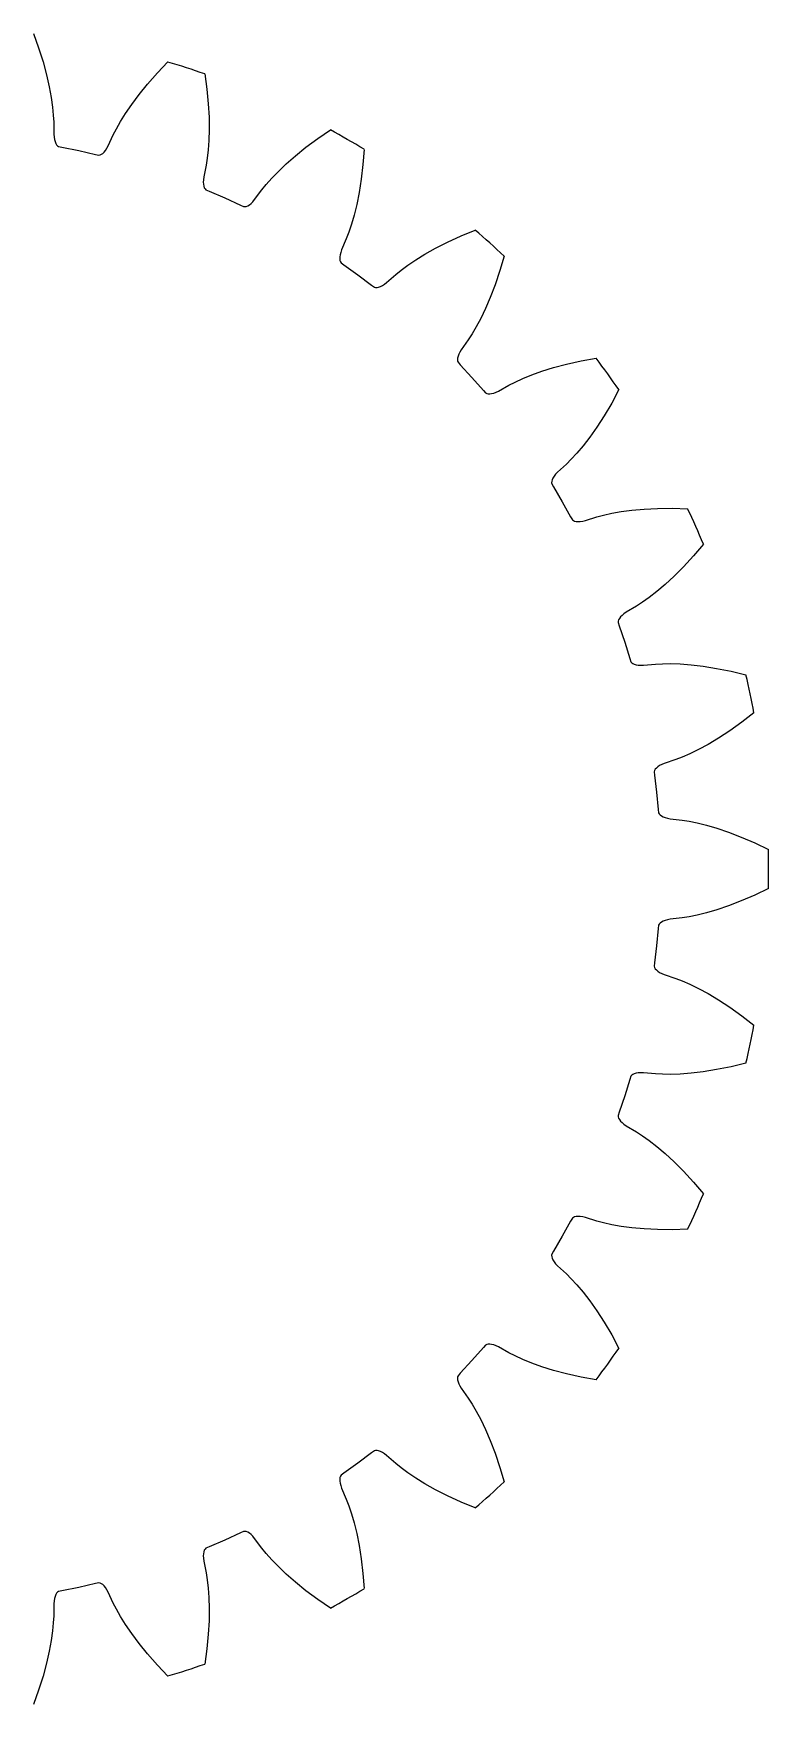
# Model space of a CAD drawing. Extents: x -8.5 to 23.5, y -15.9 to 15.9.
# Drawn here: x 9.54 to 23.5, y -15.87 to 15.87 of the extents above; entities that cross this region are included whole.
import ezdxf

# ---------------------------------------------------------------- set-up
doc = ezdxf.new("R2010")
doc.units = 0

msp = doc.modelspace()

# ---------------------------------------------------------------- linework, layer by layer
at = {"layer": 'layer0'}
for p, q in [((9.539, 15.87), (9.636, 15.598)), ((9.636, 15.598), (9.721, 15.329)), ((9.721, 15.329), (9.788, 15.081)), ((11.893, 15.119), (12.092, 15.327)), ((9.788, 15.081), (9.839, 14.855)), ((11.706, 14.907), (11.893, 15.119)), ((12.793, 15.099), (12.833, 14.813)), ((9.839, 14.855), (9.875, 14.652)), ((9.875, 14.652), (9.9, 14.472)), ((11.405, 14.522), (11.544, 14.708)), ((11.544, 14.708), (11.706, 14.907)), ((12.833, 14.813), (12.86, 14.532)), ((9.9, 14.472), (9.916, 14.315)), ((9.916, 14.315), (9.923, 14.182)), ((11.194, 14.197), (11.289, 14.351)), ((11.289, 14.351), (11.405, 14.522)), ((12.86, 14.532), (12.873, 14.276)), ((9.923, 14.182), (9.925, 13.954)), ((11.055, 13.941), (11.116, 14.06)), ((11.116, 14.06), (11.194, 14.197)), ((12.876, 14.044), (12.87, 13.838)), ((12.873, 14.276), (12.876, 14.044)), ((14.94, 13.875), (15.179, 14.037)), ((9.925, 13.954), (9.93, 13.901)), ((9.93, 13.901), (9.938, 13.855)), ((9.938, 13.855), (9.949, 13.815)), ((9.949, 13.815), (9.962, 13.782)), ((9.962, 13.782), (9.978, 13.756)), ((9.978, 13.756), (9.996, 13.736)), ((9.996, 13.736), (10.016, 13.723)), ((10.016, 13.723), (10.08, 13.709)), ((10.08, 13.709), (10.4, 13.645)), ((10.882, 13.617), (10.908, 13.649)), ((10.908, 13.649), (10.934, 13.688)), ((10.934, 13.688), (10.96, 13.733)), ((10.96, 13.733), (11.055, 13.941)), ((12.857, 13.657), (12.839, 13.5)), ((12.87, 13.838), (12.857, 13.657)), ((14.513, 13.545), (14.713, 13.707)), ((14.713, 13.707), (14.94, 13.875)), ((15.817, 13.668), (15.796, 13.381)), ((10.4, 13.645), (10.72, 13.573)), ((10.72, 13.573), (10.783, 13.56)), ((10.783, 13.56), (10.807, 13.564)), ((10.807, 13.564), (10.831, 13.575)), ((10.831, 13.575), (10.856, 13.592)), ((10.856, 13.592), (10.882, 13.617)), ((12.818, 13.368), (12.773, 13.145)), ((12.839, 13.5), (12.818, 13.368)), ((14.19, 13.25), (14.339, 13.392)), ((14.339, 13.392), (14.513, 13.545)), ((15.796, 13.381), (15.764, 13.1)), ((12.767, 13.092), (12.765, 13.045)), ((12.765, 13.045), (12.768, 13.004)), ((12.773, 13.145), (12.767, 13.092)), ((13.96, 13.001), (14.065, 13.119)), ((14.065, 13.119), (14.19, 13.25)), ((15.764, 13.1), (15.724, 12.846)), ((12.768, 13.004), (12.774, 12.969)), ((12.774, 12.969), (12.784, 12.94)), ((12.784, 12.94), (12.798, 12.917)), ((12.798, 12.917), (12.814, 12.9)), ((12.814, 12.9), (12.874, 12.874)), ((12.874, 12.874), (13.174, 12.744)), ((13.174, 12.744), (13.471, 12.607)), ((13.705, 12.674), (13.74, 12.714)), ((13.74, 12.714), (13.876, 12.897)), ((13.876, 12.897), (13.96, 13.001)), ((15.724, 12.846), (15.678, 12.619)), ((13.471, 12.607), (13.531, 12.581)), ((13.531, 12.581), (13.554, 12.58)), ((13.554, 12.58), (13.581, 12.585)), ((13.581, 12.585), (13.609, 12.597)), ((13.609, 12.597), (13.639, 12.616)), ((13.639, 12.616), (13.672, 12.642)), ((13.672, 12.642), (13.705, 12.674)), ((15.63, 12.419), (15.579, 12.245)), ((15.678, 12.619), (15.63, 12.419)), ((15.529, 12.095), (15.481, 11.97)), ((15.579, 12.245), (15.529, 12.095)), ((17.662, 12.025), (17.929, 12.134)), ((15.39, 11.761), (15.374, 11.711)), ((15.481, 11.97), (15.39, 11.761)), ((16.974, 11.678), (17.176, 11.791)), ((17.176, 11.791), (17.405, 11.908)), ((17.405, 11.908), (17.662, 12.025)), ((15.356, 11.625), (15.355, 11.589)), ((15.355, 11.589), (15.359, 11.559)), ((15.362, 11.666), (15.356, 11.625)), ((15.359, 11.559), (15.368, 11.533)), ((15.374, 11.711), (15.362, 11.666)), ((15.368, 11.533), (15.38, 11.514)), ((15.38, 11.514), (15.433, 11.475)), ((15.433, 11.475), (15.7, 11.286)), ((16.522, 11.374), (16.649, 11.468)), ((16.649, 11.468), (16.799, 11.569)), ((16.799, 11.569), (16.974, 11.678)), ((18.477, 11.641), (18.397, 11.364)), ((15.7, 11.286), (15.962, 11.09)), ((16.205, 11.107), (16.247, 11.139)), ((16.247, 11.139), (16.418, 11.29)), ((16.418, 11.29), (16.522, 11.374)), ((18.397, 11.364), (18.307, 11.096)), ((15.962, 11.09), (16.015, 11.053)), ((16.015, 11.053), (16.038, 11.046)), ((16.038, 11.046), (16.064, 11.046)), ((16.064, 11.046), (16.095, 11.052)), ((16.095, 11.052), (16.128, 11.064)), ((16.128, 11.064), (16.165, 11.082)), ((16.165, 11.082), (16.205, 11.107)), ((18.215, 10.856), (18.123, 10.643)), ((18.307, 11.096), (18.215, 10.856)), ((18.123, 10.643), (18.034, 10.457)), ((17.868, 10.161), (17.796, 10.049)), ((17.948, 10.297), (17.868, 10.161)), ((18.034, 10.457), (17.948, 10.297)), ((17.663, 9.863), (17.637, 9.818)), ((17.796, 10.049), (17.663, 9.863)), ((17.593, 9.703), (17.591, 9.672)), ((17.591, 9.672), (17.594, 9.646)), ((17.602, 9.737), (17.593, 9.703)), ((17.594, 9.646), (17.602, 9.624)), ((17.616, 9.776), (17.602, 9.737)), ((17.602, 9.624), (17.645, 9.575)), ((17.637, 9.818), (17.616, 9.776)), ((17.645, 9.575), (17.867, 9.334)), ((19.195, 9.453), (19.416, 9.522)), ((19.416, 9.522), (19.664, 9.588)), ((19.664, 9.588), (19.94, 9.649)), ((19.94, 9.649), (20.224, 9.7)), ((17.867, 9.334), (18.083, 9.089)), ((18.57, 9.189), (18.689, 9.249)), ((18.689, 9.249), (18.833, 9.315)), ((18.833, 9.315), (19.001, 9.383)), ((19.001, 9.383), (19.195, 9.453)), ((18.083, 9.089), (18.127, 9.041)), ((18.127, 9.041), (18.148, 9.03)), ((18.148, 9.03), (18.174, 9.024)), ((18.174, 9.024), (18.205, 9.024)), ((18.205, 9.024), (18.24, 9.028)), ((18.24, 9.028), (18.28, 9.039)), ((18.28, 9.039), (18.324, 9.055)), ((18.324, 9.055), (18.372, 9.077)), ((18.372, 9.077), (18.57, 9.189)), ((20.657, 9.104), (20.521, 8.85)), ((20.378, 8.606), (20.238, 8.391)), ((20.521, 8.85), (20.378, 8.606)), ((20.238, 8.391), (20.104, 8.202)), ((19.978, 8.039), (19.861, 7.9)), ((20.104, 8.202), (19.978, 8.039)), ((19.66, 7.689), (19.492, 7.535)), ((19.754, 7.784), (19.66, 7.689)), ((19.861, 7.9), (19.754, 7.784)), ((19.381, 7.363), (19.378, 7.336)), ((19.378, 7.336), (19.382, 7.313)), ((19.39, 7.392), (19.381, 7.363)), ((19.382, 7.313), (19.414, 7.256)), ((19.405, 7.424), (19.39, 7.392)), ((19.427, 7.459), (19.405, 7.424)), ((19.456, 7.496), (19.427, 7.459)), ((19.492, 7.535), (19.456, 7.496)), ((19.414, 7.256), (19.581, 6.975)), ((19.581, 6.975), (19.741, 6.69)), ((19.741, 6.69), (19.774, 6.634)), ((20.021, 6.618), (20.239, 6.687)), ((20.239, 6.687), (20.368, 6.721)), ((20.368, 6.721), (20.522, 6.755)), ((20.522, 6.755), (20.701, 6.787)), ((20.701, 6.787), (20.905, 6.815)), ((20.905, 6.815), (21.136, 6.836)), ((21.136, 6.836), (21.392, 6.849)), ((21.392, 6.849), (21.675, 6.852)), ((21.675, 6.852), (21.963, 6.843)), ((19.774, 6.634), (19.793, 6.619)), ((19.793, 6.619), (19.817, 6.608)), ((19.817, 6.608), (19.847, 6.601)), ((19.847, 6.601), (19.882, 6.598)), ((19.882, 6.598), (19.924, 6.6)), ((19.924, 6.6), (19.97, 6.606)), ((19.97, 6.606), (20.021, 6.618)), ((22.263, 6.169), (22.077, 5.949)), ((21.886, 5.741), (21.704, 5.559)), ((22.077, 5.949), (21.886, 5.741)), ((21.534, 5.402), (21.377, 5.269)), ((21.704, 5.559), (21.534, 5.402)), ((21.233, 5.157), (21.105, 5.066)), ((21.377, 5.269), (21.233, 5.157)), ((20.689, 4.787), (20.667, 4.759)), ((20.718, 4.816), (20.689, 4.787)), ((20.754, 4.846), (20.718, 4.816)), ((20.797, 4.877), (20.754, 4.846)), ((20.993, 4.993), (20.797, 4.877)), ((21.105, 5.066), (20.993, 4.993)), ((20.644, 4.706), (20.643, 4.683)), ((20.643, 4.683), (20.663, 4.621)), ((20.652, 4.732), (20.644, 4.706)), ((20.667, 4.759), (20.652, 4.732)), ((20.663, 4.621), (20.767, 4.311)), ((20.767, 4.311), (20.865, 3.999)), ((20.865, 3.999), (20.885, 3.937)), ((20.885, 3.937), (20.9, 3.918)), ((20.9, 3.918), (20.921, 3.903)), ((20.921, 3.903), (20.949, 3.89)), ((20.949, 3.89), (20.984, 3.879)), ((20.984, 3.879), (21.024, 3.873)), ((21.024, 3.873), (21.071, 3.869)), ((21.071, 3.869), (21.124, 3.87)), ((21.124, 3.87), (21.351, 3.892)), ((21.351, 3.892), (21.484, 3.899)), ((21.484, 3.899), (21.642, 3.9)), ((21.642, 3.9), (21.823, 3.894)), ((21.823, 3.894), (22.029, 3.879)), ((22.029, 3.879), (22.259, 3.852)), ((22.259, 3.852), (22.513, 3.811)), ((22.513, 3.811), (22.79, 3.755)), ((22.79, 3.755), (23.07, 3.686)), ((23.223, 2.965), (22.995, 2.788)), ((22.765, 2.624), (22.55, 2.484)), ((22.995, 2.788), (22.765, 2.624)), ((22.169, 2.268), (22.006, 2.189)), ((22.35, 2.366), (22.169, 2.268)), ((22.55, 2.484), (22.35, 2.366)), ((21.369, 1.917), (21.348, 1.894)), ((21.396, 1.94), (21.369, 1.917)), ((21.43, 1.963), (21.396, 1.94)), ((21.472, 1.985), (21.43, 1.963)), ((21.52, 2.006), (21.472, 1.985)), ((21.736, 2.078), (21.52, 2.006)), ((21.861, 2.126), (21.736, 2.078)), ((22.006, 2.189), (21.861, 2.126)), ((21.335, 1.871), (21.329, 1.848)), ((21.329, 1.848), (21.336, 1.783)), ((21.348, 1.894), (21.335, 1.871)), ((21.336, 1.783), (21.374, 1.458)), ((21.374, 1.458), (21.404, 1.132)), ((21.404, 1.132), (21.411, 1.068)), ((21.411, 1.068), (21.422, 1.047)), ((21.422, 1.047), (21.44, 1.027)), ((21.44, 1.027), (21.464, 1.008)), ((21.464, 1.008), (21.496, 0.991)), ((21.496, 0.991), (21.534, 0.976)), ((21.534, 0.976), (21.579, 0.963)), ((21.579, 0.963), (21.631, 0.953)), ((21.631, 0.953), (21.857, 0.927)), ((21.857, 0.927), (21.989, 0.906)), ((21.989, 0.906), (22.144, 0.874)), ((22.144, 0.874), (22.32, 0.831)), ((22.32, 0.831), (22.518, 0.773)), ((22.518, 0.773), (22.737, 0.699)), ((22.737, 0.699), (22.977, 0.607)), ((22.977, 0.607), (23.236, 0.494)), ((23.236, 0.494), (23.496, 0.369)), ((22.977, -0.607), (22.737, -0.699)), ((23.236, -0.494), (22.977, -0.607)), ((23.496, -0.369), (23.236, -0.494)), ((21.857, -0.927), (21.631, -0.953)), ((21.989, -0.906), (21.857, -0.927)), ((22.144, -0.874), (21.989, -0.906)), ((22.32, -0.831), (22.144, -0.874)), ((22.518, -0.773), (22.32, -0.831)), ((22.737, -0.699), (22.518, -0.773)), ((21.404, -1.132), (21.374, -1.458)), ((21.411, -1.068), (21.404, -1.132)), ((21.422, -1.047), (21.411, -1.068)), ((21.44, -1.027), (21.422, -1.047)), ((21.464, -1.008), (21.44, -1.027)), ((21.496, -0.991), (21.464, -1.008)), ((21.534, -0.976), (21.496, -0.991)), ((21.579, -0.963), (21.534, -0.976)), ((21.631, -0.953), (21.579, -0.963)), ((21.374, -1.458), (21.336, -1.783)), ((21.336, -1.783), (21.329, -1.848)), ((21.329, -1.848), (21.335, -1.871)), ((21.335, -1.871), (21.348, -1.894)), ((21.348, -1.894), (21.369, -1.917)), ((21.369, -1.917), (21.396, -1.94)), ((21.396, -1.94), (21.43, -1.963)), ((21.43, -1.963), (21.472, -1.985)), ((21.472, -1.985), (21.52, -2.006)), ((21.52, -2.006), (21.736, -2.078)), ((21.736, -2.078), (21.861, -2.126)), ((21.861, -2.126), (22.006, -2.189)), ((22.006, -2.189), (22.169, -2.268)), ((22.169, -2.268), (22.35, -2.366)), ((22.35, -2.366), (22.55, -2.484)), ((22.55, -2.484), (22.765, -2.624)), ((22.765, -2.624), (22.995, -2.788)), ((22.995, -2.788), (23.223, -2.965)), ((22.79, -3.755), (22.513, -3.811)), ((23.07, -3.686), (22.79, -3.755)), ((20.865, -3.999), (20.767, -4.311)), ((20.885, -3.937), (20.865, -3.999)), ((20.9, -3.918), (20.885, -3.937)), ((20.921, -3.903), (20.9, -3.918)), ((20.949, -3.89), (20.921, -3.903)), ((20.984, -3.879), (20.949, -3.89)), ((21.024, -3.873), (20.984, -3.879)), ((21.071, -3.869), (21.024, -3.873)), ((21.124, -3.87), (21.071, -3.869)), ((21.351, -3.892), (21.124, -3.87)), ((21.484, -3.899), (21.351, -3.892)), ((21.642, -3.9), (21.484, -3.899)), ((21.823, -3.894), (21.642, -3.9)), ((22.029, -3.879), (21.823, -3.894)), ((22.259, -3.852), (22.029, -3.879)), ((22.513, -3.811), (22.259, -3.852)), ((20.767, -4.311), (20.663, -4.621)), ((20.663, -4.621), (20.643, -4.683)), ((20.643, -4.683), (20.644, -4.706)), ((20.644, -4.706), (20.652, -4.732)), ((20.652, -4.732), (20.667, -4.759)), ((20.667, -4.759), (20.689, -4.787)), ((20.689, -4.787), (20.718, -4.816)), ((20.718, -4.816), (20.754, -4.846)), ((20.754, -4.846), (20.797, -4.877)), ((20.797, -4.877), (20.993, -4.993)), ((20.993, -4.993), (21.105, -5.066)), ((21.105, -5.066), (21.233, -5.157)), ((21.233, -5.157), (21.377, -5.269)), ((21.377, -5.269), (21.534, -5.402)), ((21.534, -5.402), (21.704, -5.559)), ((21.704, -5.559), (21.886, -5.741)), ((21.886, -5.741), (22.077, -5.949)), ((22.077, -5.949), (22.263, -6.169)), ((19.774, -6.634), (19.741, -6.69)), ((19.793, -6.619), (19.774, -6.634)), ((19.817, -6.608), (19.793, -6.619)), ((19.847, -6.601), (19.817, -6.608)), ((19.882, -6.598), (19.847, -6.601)), ((19.924, -6.6), (19.882, -6.598)), ((19.97, -6.606), (19.924, -6.6)), ((20.021, -6.618), (19.97, -6.606)), ((20.239, -6.687), (20.021, -6.618)), ((19.581, -6.975), (19.414, -7.256)), ((19.741, -6.69), (19.581, -6.975)), ((20.368, -6.721), (20.239, -6.687)), ((20.522, -6.755), (20.368, -6.721)), ((20.701, -6.787), (20.522, -6.755)), ((20.905, -6.815), (20.701, -6.787)), ((21.136, -6.836), (20.905, -6.815)), ((21.392, -6.849), (21.136, -6.836)), ((21.675, -6.852), (21.392, -6.849)), ((21.963, -6.843), (21.675, -6.852)), ((19.414, -7.256), (19.382, -7.313)), ((19.382, -7.313), (19.378, -7.336)), ((19.378, -7.336), (19.381, -7.363)), ((19.381, -7.363), (19.39, -7.392)), ((19.39, -7.392), (19.405, -7.424)), ((19.405, -7.424), (19.427, -7.459)), ((19.427, -7.459), (19.456, -7.496)), ((19.456, -7.496), (19.492, -7.535)), ((19.492, -7.535), (19.66, -7.689)), ((19.66, -7.689), (19.754, -7.784)), ((19.754, -7.784), (19.861, -7.9)), ((19.861, -7.9), (19.978, -8.039)), ((19.978, -8.039), (20.104, -8.202)), ((20.104, -8.202), (20.238, -8.391)), ((20.238, -8.391), (20.378, -8.606)), ((20.378, -8.606), (20.521, -8.85)), ((20.521, -8.85), (20.657, -9.104)), ((18.083, -9.089), (17.867, -9.334)), ((18.127, -9.041), (18.083, -9.089)), ((18.148, -9.03), (18.127, -9.041)), ((18.174, -9.024), (18.148, -9.03)), ((18.205, -9.024), (18.174, -9.024)), ((18.24, -9.028), (18.205, -9.024)), ((18.28, -9.039), (18.24, -9.028)), ((18.324, -9.055), (18.28, -9.039)), ((18.372, -9.077), (18.324, -9.055)), ((18.57, -9.189), (18.372, -9.077)), ((18.689, -9.249), (18.57, -9.189)), ((17.867, -9.334), (17.645, -9.575)), ((18.833, -9.315), (18.689, -9.249)), ((19.001, -9.383), (18.833, -9.315)), ((19.195, -9.453), (19.001, -9.383)), ((19.416, -9.522), (19.195, -9.453)), ((17.594, -9.646), (17.591, -9.672)), ((17.591, -9.672), (17.593, -9.703)), ((17.593, -9.703), (17.602, -9.737)), ((17.602, -9.624), (17.594, -9.646)), ((17.645, -9.575), (17.602, -9.624)), ((17.602, -9.737), (17.616, -9.776)), ((17.616, -9.776), (17.637, -9.818)), ((17.637, -9.818), (17.663, -9.863)), ((19.664, -9.588), (19.416, -9.522)), ((19.94, -9.649), (19.664, -9.588)), ((20.224, -9.7), (19.94, -9.649)), ((17.663, -9.863), (17.796, -10.049)), ((17.796, -10.049), (17.868, -10.161)), ((17.868, -10.161), (17.948, -10.297)), ((17.948, -10.297), (18.034, -10.457)), ((18.034, -10.457), (18.123, -10.643)), ((18.123, -10.643), (18.215, -10.856)), ((15.962, -11.09), (15.7, -11.286)), ((16.015, -11.053), (15.962, -11.09)), ((16.038, -11.046), (16.015, -11.053)), ((16.064, -11.046), (16.038, -11.046)), ((16.095, -11.052), (16.064, -11.046)), ((16.128, -11.064), (16.095, -11.052)), ((16.165, -11.082), (16.128, -11.064)), ((16.205, -11.107), (16.165, -11.082)), ((16.247, -11.139), (16.205, -11.107)), ((18.215, -10.856), (18.307, -11.096)), ((18.307, -11.096), (18.397, -11.364)), ((15.7, -11.286), (15.433, -11.475)), ((16.418, -11.29), (16.247, -11.139)), ((16.522, -11.374), (16.418, -11.29)), ((16.649, -11.468), (16.522, -11.374)), ((18.397, -11.364), (18.477, -11.641)), ((15.359, -11.559), (15.355, -11.589)), ((15.355, -11.589), (15.356, -11.625)), ((15.356, -11.625), (15.362, -11.666)), ((15.368, -11.533), (15.359, -11.559)), ((15.362, -11.666), (15.374, -11.711)), ((15.38, -11.514), (15.368, -11.533)), ((15.374, -11.711), (15.39, -11.761)), ((15.433, -11.475), (15.38, -11.514)), ((16.799, -11.569), (16.649, -11.468)), ((16.974, -11.678), (16.799, -11.569)), ((17.176, -11.791), (16.974, -11.678)), ((15.39, -11.761), (15.481, -11.97)), ((15.481, -11.97), (15.529, -12.095)), ((17.405, -11.908), (17.176, -11.791)), ((17.662, -12.025), (17.405, -11.908)), ((17.929, -12.134), (17.662, -12.025)), ((15.529, -12.095), (15.579, -12.245)), ((15.579, -12.245), (15.63, -12.419)), ((13.471, -12.607), (13.174, -12.744)), ((13.531, -12.581), (13.471, -12.607)), ((13.554, -12.58), (13.531, -12.581)), ((13.581, -12.585), (13.554, -12.58)), ((13.609, -12.597), (13.581, -12.585)), ((13.639, -12.616), (13.609, -12.597)), ((13.672, -12.642), (13.639, -12.616)), ((13.705, -12.674), (13.672, -12.642)), ((13.74, -12.714), (13.705, -12.674)), ((15.63, -12.419), (15.678, -12.619)), ((15.678, -12.619), (15.724, -12.846)), ((12.768, -13.004), (12.765, -13.045)), ((12.774, -12.969), (12.768, -13.004)), ((12.784, -12.94), (12.774, -12.969)), ((12.798, -12.917), (12.784, -12.94)), ((12.814, -12.9), (12.798, -12.917)), ((12.874, -12.874), (12.814, -12.9)), ((13.174, -12.744), (12.874, -12.874)), ((13.876, -12.897), (13.74, -12.714)), ((13.96, -13.001), (13.876, -12.897)), ((14.065, -13.119), (13.96, -13.001)), ((15.724, -12.846), (15.764, -13.1)), ((12.765, -13.045), (12.767, -13.092)), ((12.767, -13.092), (12.773, -13.145)), ((12.773, -13.145), (12.818, -13.368)), ((14.19, -13.25), (14.065, -13.119)), ((14.339, -13.392), (14.19, -13.25)), ((15.764, -13.1), (15.796, -13.381)), ((10.4, -13.645), (10.08, -13.709)), ((10.72, -13.573), (10.4, -13.645)), ((10.783, -13.56), (10.72, -13.573)), ((10.807, -13.564), (10.783, -13.56)), ((10.831, -13.575), (10.807, -13.564)), ((10.856, -13.592), (10.831, -13.575)), ((10.882, -13.617), (10.856, -13.592)), ((10.908, -13.649), (10.882, -13.617)), ((12.818, -13.368), (12.839, -13.5)), ((12.839, -13.5), (12.857, -13.657)), ((14.513, -13.545), (14.339, -13.392)), ((14.713, -13.707), (14.513, -13.545)), ((15.796, -13.381), (15.817, -13.668)), ((9.925, -13.954), (9.923, -14.182)), ((9.93, -13.901), (9.925, -13.954)), ((9.938, -13.855), (9.93, -13.901)), ((9.949, -13.815), (9.938, -13.855)), ((9.962, -13.782), (9.949, -13.815)), ((9.978, -13.756), (9.962, -13.782)), ((9.996, -13.736), (9.978, -13.756)), ((10.016, -13.723), (9.996, -13.736)), ((10.08, -13.709), (10.016, -13.723)), ((10.934, -13.688), (10.908, -13.649)), ((10.96, -13.733), (10.934, -13.688)), ((11.055, -13.941), (10.96, -13.733)), ((11.116, -14.06), (11.055, -13.941)), ((12.857, -13.657), (12.87, -13.838)), ((12.87, -13.838), (12.876, -14.044)), ((14.94, -13.875), (14.713, -13.707)), ((15.179, -14.037), (14.94, -13.875)), ((9.923, -14.182), (9.916, -14.315)), ((11.194, -14.197), (11.116, -14.06)), ((11.289, -14.351), (11.194, -14.197)), ((12.873, -14.276), (12.86, -14.532)), ((12.876, -14.044), (12.873, -14.276)), ((9.9, -14.472), (9.875, -14.652)), ((9.916, -14.315), (9.9, -14.472)), ((11.405, -14.522), (11.289, -14.351)), ((11.544, -14.708), (11.405, -14.522)), ((12.86, -14.532), (12.833, -14.813)), ((9.839, -14.855), (9.788, -15.081)), ((9.875, -14.652), (9.839, -14.855)), ((11.706, -14.907), (11.544, -14.708)), ((11.893, -15.119), (11.706, -14.907)), ((12.833, -14.813), (12.793, -15.099)), ((9.788, -15.081), (9.721, -15.329)), ((12.092, -15.327), (11.893, -15.119)), ((9.721, -15.329), (9.636, -15.598)), ((9.636, -15.598), (9.539, -15.87))]:
    msp.add_line(p, q, dxfattribs=at)
for start, end in [(70.68, 73.32), (58.68, 61.32), (46.68, 49.32), (34.68, 37.32), (22.68, 25.32), (10.68, 13.32), (358.68, 361.32), (346.68, 349.32), (334.68, 337.32), (322.68, 325.32), (310.68, 313.32), (298.68, 301.32), (286.68, 289.32)]:
    msp.add_arc((7.5, 0), 16, start, end, dxfattribs=at)
at = {"layer": 'layer1'}
for p, q in [((9.539, 15.87), (9.636, 15.598)), ((9.636, 15.598), (9.721, 15.329)), ((9.721, 15.329), (9.788, 15.081)), ((11.893, 15.119), (12.092, 15.327)), ((9.788, 15.081), (9.839, 14.855)), ((11.706, 14.907), (11.893, 15.119)), ((12.793, 15.099), (12.833, 14.813)), ((9.839, 14.855), (9.875, 14.652)), ((9.875, 14.652), (9.9, 14.472)), ((11.405, 14.522), (11.544, 14.708)), ((11.544, 14.708), (11.706, 14.907)), ((12.833, 14.813), (12.86, 14.532)), ((9.9, 14.472), (9.916, 14.315)), ((9.916, 14.315), (9.923, 14.182)), ((11.194, 14.197), (11.289, 14.351)), ((11.289, 14.351), (11.405, 14.522)), ((12.86, 14.532), (12.873, 14.276)), ((9.923, 14.182), (9.925, 13.954)), ((11.055, 13.941), (11.116, 14.06)), ((11.116, 14.06), (11.194, 14.197)), ((12.876, 14.044), (12.87, 13.838)), ((12.873, 14.276), (12.876, 14.044)), ((14.94, 13.875), (15.179, 14.037)), ((9.925, 13.954), (9.93, 13.901)), ((9.93, 13.901), (9.938, 13.855)), ((9.938, 13.855), (9.949, 13.815)), ((9.949, 13.815), (9.962, 13.782)), ((9.962, 13.782), (9.978, 13.756)), ((9.978, 13.756), (9.996, 13.736)), ((9.996, 13.736), (10.016, 13.723)), ((10.016, 13.723), (10.08, 13.709)), ((10.08, 13.709), (10.4, 13.645)), ((10.882, 13.617), (10.908, 13.649)), ((10.908, 13.649), (10.934, 13.688)), ((10.934, 13.688), (10.96, 13.733)), ((10.96, 13.733), (11.055, 13.941)), ((12.857, 13.657), (12.839, 13.5)), ((12.87, 13.838), (12.857, 13.657)), ((14.513, 13.545), (14.713, 13.707)), ((14.713, 13.707), (14.94, 13.875)), ((15.817, 13.668), (15.796, 13.381)), ((10.4, 13.645), (10.72, 13.573)), ((10.72, 13.573), (10.783, 13.56)), ((10.783, 13.56), (10.807, 13.564)), ((10.807, 13.564), (10.831, 13.575)), ((10.831, 13.575), (10.856, 13.592)), ((10.856, 13.592), (10.882, 13.617)), ((12.818, 13.368), (12.773, 13.145)), ((12.839, 13.5), (12.818, 13.368)), ((14.19, 13.25), (14.339, 13.392)), ((14.339, 13.392), (14.513, 13.545)), ((15.796, 13.381), (15.764, 13.1)), ((12.767, 13.092), (12.765, 13.045)), ((12.765, 13.045), (12.768, 13.004)), ((12.773, 13.145), (12.767, 13.092)), ((13.96, 13.001), (14.065, 13.119)), ((14.065, 13.119), (14.19, 13.25)), ((15.764, 13.1), (15.724, 12.846)), ((12.768, 13.004), (12.774, 12.969)), ((12.774, 12.969), (12.784, 12.94)), ((12.784, 12.94), (12.798, 12.917)), ((12.798, 12.917), (12.814, 12.9)), ((12.814, 12.9), (12.874, 12.874)), ((12.874, 12.874), (13.174, 12.744)), ((13.174, 12.744), (13.471, 12.607)), ((13.705, 12.674), (13.74, 12.714)), ((13.74, 12.714), (13.876, 12.897)), ((13.876, 12.897), (13.96, 13.001)), ((15.724, 12.846), (15.678, 12.619)), ((13.471, 12.607), (13.531, 12.581)), ((13.531, 12.581), (13.554, 12.58)), ((13.554, 12.58), (13.581, 12.585)), ((13.581, 12.585), (13.609, 12.597)), ((13.609, 12.597), (13.639, 12.616)), ((13.639, 12.616), (13.672, 12.642)), ((13.672, 12.642), (13.705, 12.674)), ((15.63, 12.419), (15.579, 12.245)), ((15.678, 12.619), (15.63, 12.419)), ((15.529, 12.095), (15.481, 11.97)), ((15.579, 12.245), (15.529, 12.095)), ((17.662, 12.025), (17.929, 12.134)), ((15.39, 11.761), (15.374, 11.711)), ((15.481, 11.97), (15.39, 11.761)), ((16.974, 11.678), (17.176, 11.791)), ((17.176, 11.791), (17.405, 11.908)), ((17.405, 11.908), (17.662, 12.025)), ((15.356, 11.625), (15.355, 11.589)), ((15.355, 11.589), (15.359, 11.559)), ((15.362, 11.666), (15.356, 11.625)), ((15.359, 11.559), (15.368, 11.533)), ((15.374, 11.711), (15.362, 11.666)), ((15.368, 11.533), (15.38, 11.514)), ((15.38, 11.514), (15.433, 11.475)), ((15.433, 11.475), (15.7, 11.286)), ((16.522, 11.374), (16.649, 11.468)), ((16.649, 11.468), (16.799, 11.569)), ((16.799, 11.569), (16.974, 11.678)), ((18.477, 11.641), (18.397, 11.364)), ((15.7, 11.286), (15.962, 11.09)), ((16.205, 11.107), (16.247, 11.139)), ((16.247, 11.139), (16.418, 11.29)), ((16.418, 11.29), (16.522, 11.374)), ((18.397, 11.364), (18.307, 11.096)), ((15.962, 11.09), (16.015, 11.053)), ((16.015, 11.053), (16.038, 11.046)), ((16.038, 11.046), (16.064, 11.046)), ((16.064, 11.046), (16.095, 11.052)), ((16.095, 11.052), (16.128, 11.064)), ((16.128, 11.064), (16.165, 11.082)), ((16.165, 11.082), (16.205, 11.107)), ((18.215, 10.856), (18.123, 10.643)), ((18.307, 11.096), (18.215, 10.856)), ((18.123, 10.643), (18.034, 10.457)), ((17.868, 10.161), (17.796, 10.049)), ((17.948, 10.297), (17.868, 10.161)), ((18.034, 10.457), (17.948, 10.297)), ((17.663, 9.863), (17.637, 9.818)), ((17.796, 10.049), (17.663, 9.863)), ((17.593, 9.703), (17.591, 9.672)), ((17.591, 9.672), (17.594, 9.646)), ((17.602, 9.737), (17.593, 9.703)), ((17.594, 9.646), (17.602, 9.624)), ((17.616, 9.776), (17.602, 9.737)), ((17.602, 9.624), (17.645, 9.575)), ((17.637, 9.818), (17.616, 9.776)), ((17.645, 9.575), (17.867, 9.334)), ((19.195, 9.453), (19.416, 9.522)), ((19.416, 9.522), (19.664, 9.588)), ((19.664, 9.588), (19.94, 9.649)), ((19.94, 9.649), (20.224, 9.7)), ((17.867, 9.334), (18.083, 9.089)), ((18.57, 9.189), (18.689, 9.249)), ((18.689, 9.249), (18.833, 9.315)), ((18.833, 9.315), (19.001, 9.383)), ((19.001, 9.383), (19.195, 9.453)), ((18.083, 9.089), (18.127, 9.041)), ((18.127, 9.041), (18.148, 9.03)), ((18.148, 9.03), (18.174, 9.024)), ((18.174, 9.024), (18.205, 9.024)), ((18.205, 9.024), (18.24, 9.028)), ((18.24, 9.028), (18.28, 9.039)), ((18.28, 9.039), (18.324, 9.055)), ((18.324, 9.055), (18.372, 9.077)), ((18.372, 9.077), (18.57, 9.189)), ((20.657, 9.104), (20.521, 8.85)), ((20.378, 8.606), (20.238, 8.391)), ((20.521, 8.85), (20.378, 8.606)), ((20.238, 8.391), (20.104, 8.202)), ((19.978, 8.039), (19.861, 7.9)), ((20.104, 8.202), (19.978, 8.039)), ((19.66, 7.689), (19.492, 7.535)), ((19.754, 7.784), (19.66, 7.689)), ((19.861, 7.9), (19.754, 7.784)), ((19.381, 7.363), (19.378, 7.336)), ((19.378, 7.336), (19.382, 7.313)), ((19.39, 7.392), (19.381, 7.363)), ((19.382, 7.313), (19.414, 7.256)), ((19.405, 7.424), (19.39, 7.392)), ((19.427, 7.459), (19.405, 7.424)), ((19.456, 7.496), (19.427, 7.459)), ((19.492, 7.535), (19.456, 7.496)), ((19.414, 7.256), (19.581, 6.975)), ((19.581, 6.975), (19.741, 6.69)), ((19.741, 6.69), (19.774, 6.634)), ((20.021, 6.618), (20.239, 6.687)), ((20.239, 6.687), (20.368, 6.721)), ((20.368, 6.721), (20.522, 6.755)), ((20.522, 6.755), (20.701, 6.787)), ((20.701, 6.787), (20.905, 6.815)), ((20.905, 6.815), (21.136, 6.836)), ((21.136, 6.836), (21.392, 6.849)), ((21.392, 6.849), (21.675, 6.852)), ((21.675, 6.852), (21.963, 6.843)), ((19.774, 6.634), (19.793, 6.619)), ((19.793, 6.619), (19.817, 6.608)), ((19.817, 6.608), (19.847, 6.601)), ((19.847, 6.601), (19.882, 6.598)), ((19.882, 6.598), (19.924, 6.6)), ((19.924, 6.6), (19.97, 6.606)), ((19.97, 6.606), (20.021, 6.618)), ((22.263, 6.169), (22.077, 5.949)), ((21.886, 5.741), (21.704, 5.559)), ((22.077, 5.949), (21.886, 5.741)), ((21.534, 5.402), (21.377, 5.269)), ((21.704, 5.559), (21.534, 5.402)), ((21.233, 5.157), (21.105, 5.066)), ((21.377, 5.269), (21.233, 5.157)), ((20.689, 4.787), (20.667, 4.759)), ((20.718, 4.816), (20.689, 4.787)), ((20.754, 4.846), (20.718, 4.816)), ((20.797, 4.877), (20.754, 4.846)), ((20.993, 4.993), (20.797, 4.877)), ((21.105, 5.066), (20.993, 4.993)), ((20.644, 4.706), (20.643, 4.683)), ((20.643, 4.683), (20.663, 4.621)), ((20.652, 4.732), (20.644, 4.706)), ((20.667, 4.759), (20.652, 4.732)), ((20.663, 4.621), (20.767, 4.311)), ((20.767, 4.311), (20.865, 3.999)), ((20.865, 3.999), (20.885, 3.937)), ((20.885, 3.937), (20.9, 3.918)), ((20.9, 3.918), (20.921, 3.903)), ((20.921, 3.903), (20.949, 3.89)), ((20.949, 3.89), (20.984, 3.879)), ((20.984, 3.879), (21.024, 3.873)), ((21.024, 3.873), (21.071, 3.869)), ((21.071, 3.869), (21.124, 3.87)), ((21.124, 3.87), (21.351, 3.892)), ((21.351, 3.892), (21.484, 3.899)), ((21.484, 3.899), (21.642, 3.9)), ((21.642, 3.9), (21.823, 3.894)), ((21.823, 3.894), (22.029, 3.879)), ((22.029, 3.879), (22.259, 3.852)), ((22.259, 3.852), (22.513, 3.811)), ((22.513, 3.811), (22.79, 3.755)), ((22.79, 3.755), (23.07, 3.686)), ((23.223, 2.965), (22.995, 2.788)), ((22.765, 2.624), (22.55, 2.484)), ((22.995, 2.788), (22.765, 2.624)), ((22.169, 2.268), (22.006, 2.189)), ((22.35, 2.366), (22.169, 2.268)), ((22.55, 2.484), (22.35, 2.366)), ((21.369, 1.917), (21.348, 1.894)), ((21.396, 1.94), (21.369, 1.917)), ((21.43, 1.963), (21.396, 1.94)), ((21.472, 1.985), (21.43, 1.963)), ((21.52, 2.006), (21.472, 1.985)), ((21.736, 2.078), (21.52, 2.006)), ((21.861, 2.126), (21.736, 2.078)), ((22.006, 2.189), (21.861, 2.126)), ((21.335, 1.871), (21.329, 1.848)), ((21.329, 1.848), (21.336, 1.783)), ((21.348, 1.894), (21.335, 1.871)), ((21.336, 1.783), (21.374, 1.458)), ((21.374, 1.458), (21.404, 1.132)), ((21.404, 1.132), (21.411, 1.068)), ((21.411, 1.068), (21.422, 1.047)), ((21.422, 1.047), (21.44, 1.027)), ((21.44, 1.027), (21.464, 1.008)), ((21.464, 1.008), (21.496, 0.991)), ((21.496, 0.991), (21.534, 0.976)), ((21.534, 0.976), (21.579, 0.963)), ((21.579, 0.963), (21.631, 0.953)), ((21.631, 0.953), (21.857, 0.927)), ((21.857, 0.927), (21.989, 0.906)), ((21.989, 0.906), (22.144, 0.874)), ((22.144, 0.874), (22.32, 0.831)), ((22.32, 0.831), (22.518, 0.773)), ((22.518, 0.773), (22.737, 0.699)), ((22.737, 0.699), (22.977, 0.607)), ((22.977, 0.607), (23.236, 0.494)), ((23.236, 0.494), (23.496, 0.369)), ((22.977, -0.607), (22.737, -0.699)), ((23.236, -0.494), (22.977, -0.607)), ((23.496, -0.369), (23.236, -0.494)), ((21.857, -0.927), (21.631, -0.953)), ((21.989, -0.906), (21.857, -0.927)), ((22.144, -0.874), (21.989, -0.906)), ((22.32, -0.831), (22.144, -0.874)), ((22.518, -0.773), (22.32, -0.831)), ((22.737, -0.699), (22.518, -0.773)), ((21.404, -1.132), (21.374, -1.458)), ((21.411, -1.068), (21.404, -1.132)), ((21.422, -1.047), (21.411, -1.068)), ((21.44, -1.027), (21.422, -1.047)), ((21.464, -1.008), (21.44, -1.027)), ((21.496, -0.991), (21.464, -1.008)), ((21.534, -0.976), (21.496, -0.991)), ((21.579, -0.963), (21.534, -0.976)), ((21.631, -0.953), (21.579, -0.963)), ((21.374, -1.458), (21.336, -1.783)), ((21.336, -1.783), (21.329, -1.848)), ((21.329, -1.848), (21.335, -1.871)), ((21.335, -1.871), (21.348, -1.894)), ((21.348, -1.894), (21.369, -1.917)), ((21.369, -1.917), (21.396, -1.94)), ((21.396, -1.94), (21.43, -1.963)), ((21.43, -1.963), (21.472, -1.985)), ((21.472, -1.985), (21.52, -2.006)), ((21.52, -2.006), (21.736, -2.078)), ((21.736, -2.078), (21.861, -2.126)), ((21.861, -2.126), (22.006, -2.189)), ((22.006, -2.189), (22.169, -2.268)), ((22.169, -2.268), (22.35, -2.366)), ((22.35, -2.366), (22.55, -2.484)), ((22.55, -2.484), (22.765, -2.624)), ((22.765, -2.624), (22.995, -2.788)), ((22.995, -2.788), (23.223, -2.965)), ((22.79, -3.755), (22.513, -3.811)), ((23.07, -3.686), (22.79, -3.755)), ((20.865, -3.999), (20.767, -4.311)), ((20.885, -3.937), (20.865, -3.999)), ((20.9, -3.918), (20.885, -3.937)), ((20.921, -3.903), (20.9, -3.918)), ((20.949, -3.89), (20.921, -3.903)), ((20.984, -3.879), (20.949, -3.89)), ((21.024, -3.873), (20.984, -3.879)), ((21.071, -3.869), (21.024, -3.873)), ((21.124, -3.87), (21.071, -3.869)), ((21.351, -3.892), (21.124, -3.87)), ((21.484, -3.899), (21.351, -3.892)), ((21.642, -3.9), (21.484, -3.899)), ((21.823, -3.894), (21.642, -3.9)), ((22.029, -3.879), (21.823, -3.894)), ((22.259, -3.852), (22.029, -3.879)), ((22.513, -3.811), (22.259, -3.852)), ((20.767, -4.311), (20.663, -4.621)), ((20.663, -4.621), (20.643, -4.683)), ((20.643, -4.683), (20.644, -4.706)), ((20.644, -4.706), (20.652, -4.732)), ((20.652, -4.732), (20.667, -4.759)), ((20.667, -4.759), (20.689, -4.787)), ((20.689, -4.787), (20.718, -4.816)), ((20.718, -4.816), (20.754, -4.846)), ((20.754, -4.846), (20.797, -4.877)), ((20.797, -4.877), (20.993, -4.993)), ((20.993, -4.993), (21.105, -5.066)), ((21.105, -5.066), (21.233, -5.157)), ((21.233, -5.157), (21.377, -5.269)), ((21.377, -5.269), (21.534, -5.402)), ((21.534, -5.402), (21.704, -5.559)), ((21.704, -5.559), (21.886, -5.741)), ((21.886, -5.741), (22.077, -5.949)), ((22.077, -5.949), (22.263, -6.169)), ((19.774, -6.634), (19.741, -6.69)), ((19.793, -6.619), (19.774, -6.634)), ((19.817, -6.608), (19.793, -6.619)), ((19.847, -6.601), (19.817, -6.608)), ((19.882, -6.598), (19.847, -6.601)), ((19.924, -6.6), (19.882, -6.598)), ((19.97, -6.606), (19.924, -6.6)), ((20.021, -6.618), (19.97, -6.606)), ((20.239, -6.687), (20.021, -6.618)), ((19.581, -6.975), (19.414, -7.256)), ((19.741, -6.69), (19.581, -6.975)), ((20.368, -6.721), (20.239, -6.687)), ((20.522, -6.755), (20.368, -6.721)), ((20.701, -6.787), (20.522, -6.755)), ((20.905, -6.815), (20.701, -6.787)), ((21.136, -6.836), (20.905, -6.815)), ((21.392, -6.849), (21.136, -6.836)), ((21.675, -6.852), (21.392, -6.849)), ((21.963, -6.843), (21.675, -6.852)), ((19.414, -7.256), (19.382, -7.313)), ((19.382, -7.313), (19.378, -7.336)), ((19.378, -7.336), (19.381, -7.363)), ((19.381, -7.363), (19.39, -7.392)), ((19.39, -7.392), (19.405, -7.424)), ((19.405, -7.424), (19.427, -7.459)), ((19.427, -7.459), (19.456, -7.496)), ((19.456, -7.496), (19.492, -7.535)), ((19.492, -7.535), (19.66, -7.689)), ((19.66, -7.689), (19.754, -7.784)), ((19.754, -7.784), (19.861, -7.9)), ((19.861, -7.9), (19.978, -8.039)), ((19.978, -8.039), (20.104, -8.202)), ((20.104, -8.202), (20.238, -8.391)), ((20.238, -8.391), (20.378, -8.606)), ((20.378, -8.606), (20.521, -8.85)), ((20.521, -8.85), (20.657, -9.104)), ((18.083, -9.089), (17.867, -9.334)), ((18.127, -9.041), (18.083, -9.089)), ((18.148, -9.03), (18.127, -9.041)), ((18.174, -9.024), (18.148, -9.03)), ((18.205, -9.024), (18.174, -9.024)), ((18.24, -9.028), (18.205, -9.024)), ((18.28, -9.039), (18.24, -9.028)), ((18.324, -9.055), (18.28, -9.039)), ((18.372, -9.077), (18.324, -9.055)), ((18.57, -9.189), (18.372, -9.077)), ((18.689, -9.249), (18.57, -9.189)), ((17.867, -9.334), (17.645, -9.575)), ((18.833, -9.315), (18.689, -9.249)), ((19.001, -9.383), (18.833, -9.315)), ((19.195, -9.453), (19.001, -9.383)), ((19.416, -9.522), (19.195, -9.453)), ((17.594, -9.646), (17.591, -9.672)), ((17.591, -9.672), (17.593, -9.703)), ((17.593, -9.703), (17.602, -9.737)), ((17.602, -9.624), (17.594, -9.646)), ((17.645, -9.575), (17.602, -9.624)), ((17.602, -9.737), (17.616, -9.776)), ((17.616, -9.776), (17.637, -9.818)), ((17.637, -9.818), (17.663, -9.863)), ((19.664, -9.588), (19.416, -9.522)), ((19.94, -9.649), (19.664, -9.588)), ((20.224, -9.7), (19.94, -9.649)), ((17.663, -9.863), (17.796, -10.049)), ((17.796, -10.049), (17.868, -10.161)), ((17.868, -10.161), (17.948, -10.297)), ((17.948, -10.297), (18.034, -10.457)), ((18.034, -10.457), (18.123, -10.643)), ((18.123, -10.643), (18.215, -10.856)), ((15.962, -11.09), (15.7, -11.286)), ((16.015, -11.053), (15.962, -11.09)), ((16.038, -11.046), (16.015, -11.053)), ((16.064, -11.046), (16.038, -11.046)), ((16.095, -11.052), (16.064, -11.046)), ((16.128, -11.064), (16.095, -11.052)), ((16.165, -11.082), (16.128, -11.064)), ((16.205, -11.107), (16.165, -11.082)), ((16.247, -11.139), (16.205, -11.107)), ((18.215, -10.856), (18.307, -11.096)), ((18.307, -11.096), (18.397, -11.364)), ((15.7, -11.286), (15.433, -11.475)), ((16.418, -11.29), (16.247, -11.139)), ((16.522, -11.374), (16.418, -11.29)), ((16.649, -11.468), (16.522, -11.374)), ((18.397, -11.364), (18.477, -11.641)), ((15.359, -11.559), (15.355, -11.589)), ((15.355, -11.589), (15.356, -11.625)), ((15.356, -11.625), (15.362, -11.666)), ((15.368, -11.533), (15.359, -11.559)), ((15.362, -11.666), (15.374, -11.711)), ((15.38, -11.514), (15.368, -11.533)), ((15.374, -11.711), (15.39, -11.761)), ((15.433, -11.475), (15.38, -11.514)), ((16.799, -11.569), (16.649, -11.468)), ((16.974, -11.678), (16.799, -11.569)), ((17.176, -11.791), (16.974, -11.678)), ((15.39, -11.761), (15.481, -11.97)), ((15.481, -11.97), (15.529, -12.095)), ((17.405, -11.908), (17.176, -11.791)), ((17.662, -12.025), (17.405, -11.908)), ((17.929, -12.134), (17.662, -12.025)), ((15.529, -12.095), (15.579, -12.245)), ((15.579, -12.245), (15.63, -12.419)), ((13.471, -12.607), (13.174, -12.744)), ((13.531, -12.581), (13.471, -12.607)), ((13.554, -12.58), (13.531, -12.581)), ((13.581, -12.585), (13.554, -12.58)), ((13.609, -12.597), (13.581, -12.585)), ((13.639, -12.616), (13.609, -12.597)), ((13.672, -12.642), (13.639, -12.616)), ((13.705, -12.674), (13.672, -12.642)), ((13.74, -12.714), (13.705, -12.674)), ((15.63, -12.419), (15.678, -12.619)), ((15.678, -12.619), (15.724, -12.846)), ((12.768, -13.004), (12.765, -13.045)), ((12.774, -12.969), (12.768, -13.004)), ((12.784, -12.94), (12.774, -12.969)), ((12.798, -12.917), (12.784, -12.94)), ((12.814, -12.9), (12.798, -12.917)), ((12.874, -12.874), (12.814, -12.9)), ((13.174, -12.744), (12.874, -12.874)), ((13.876, -12.897), (13.74, -12.714)), ((13.96, -13.001), (13.876, -12.897)), ((14.065, -13.119), (13.96, -13.001)), ((15.724, -12.846), (15.764, -13.1)), ((12.765, -13.045), (12.767, -13.092)), ((12.767, -13.092), (12.773, -13.145)), ((12.773, -13.145), (12.818, -13.368)), ((14.19, -13.25), (14.065, -13.119)), ((14.339, -13.392), (14.19, -13.25)), ((15.764, -13.1), (15.796, -13.381)), ((10.4, -13.645), (10.08, -13.709)), ((10.72, -13.573), (10.4, -13.645)), ((10.783, -13.56), (10.72, -13.573)), ((10.807, -13.564), (10.783, -13.56)), ((10.831, -13.575), (10.807, -13.564)), ((10.856, -13.592), (10.831, -13.575)), ((10.882, -13.617), (10.856, -13.592)), ((10.908, -13.649), (10.882, -13.617)), ((12.818, -13.368), (12.839, -13.5)), ((12.839, -13.5), (12.857, -13.657)), ((14.513, -13.545), (14.339, -13.392)), ((14.713, -13.707), (14.513, -13.545)), ((15.796, -13.381), (15.817, -13.668)), ((9.925, -13.954), (9.923, -14.182)), ((9.93, -13.901), (9.925, -13.954)), ((9.938, -13.855), (9.93, -13.901)), ((9.949, -13.815), (9.938, -13.855)), ((9.962, -13.782), (9.949, -13.815)), ((9.978, -13.756), (9.962, -13.782)), ((9.996, -13.736), (9.978, -13.756)), ((10.016, -13.723), (9.996, -13.736)), ((10.08, -13.709), (10.016, -13.723)), ((10.934, -13.688), (10.908, -13.649)), ((10.96, -13.733), (10.934, -13.688)), ((11.055, -13.941), (10.96, -13.733)), ((11.116, -14.06), (11.055, -13.941)), ((12.857, -13.657), (12.87, -13.838)), ((12.87, -13.838), (12.876, -14.044)), ((14.94, -13.875), (14.713, -13.707)), ((15.179, -14.037), (14.94, -13.875)), ((9.923, -14.182), (9.916, -14.315)), ((11.194, -14.197), (11.116, -14.06)), ((11.289, -14.351), (11.194, -14.197)), ((12.873, -14.276), (12.86, -14.532)), ((12.876, -14.044), (12.873, -14.276)), ((9.9, -14.472), (9.875, -14.652)), ((9.916, -14.315), (9.9, -14.472)), ((11.405, -14.522), (11.289, -14.351)), ((11.544, -14.708), (11.405, -14.522)), ((12.86, -14.532), (12.833, -14.813)), ((9.839, -14.855), (9.788, -15.081)), ((9.875, -14.652), (9.839, -14.855)), ((11.706, -14.907), (11.544, -14.708)), ((11.893, -15.119), (11.706, -14.907)), ((12.833, -14.813), (12.793, -15.099)), ((9.788, -15.081), (9.721, -15.329)), ((12.092, -15.327), (11.893, -15.119)), ((9.721, -15.329), (9.636, -15.598)), ((9.636, -15.598), (9.539, -15.87))]:
    msp.add_line(p, q, dxfattribs=at)
for start, end in [(70.68, 73.32), (58.68, 61.32), (46.68, 49.32), (34.68, 37.32), (22.68, 25.32), (10.68, 13.32), (358.68, 361.32), (346.68, 349.32), (334.68, 337.32), (322.68, 325.32), (310.68, 313.32), (298.68, 301.32), (286.68, 289.32)]:
    msp.add_arc((7.5, 0), 16, start, end, dxfattribs=at)

doc.saveas('drawing.dxf')
